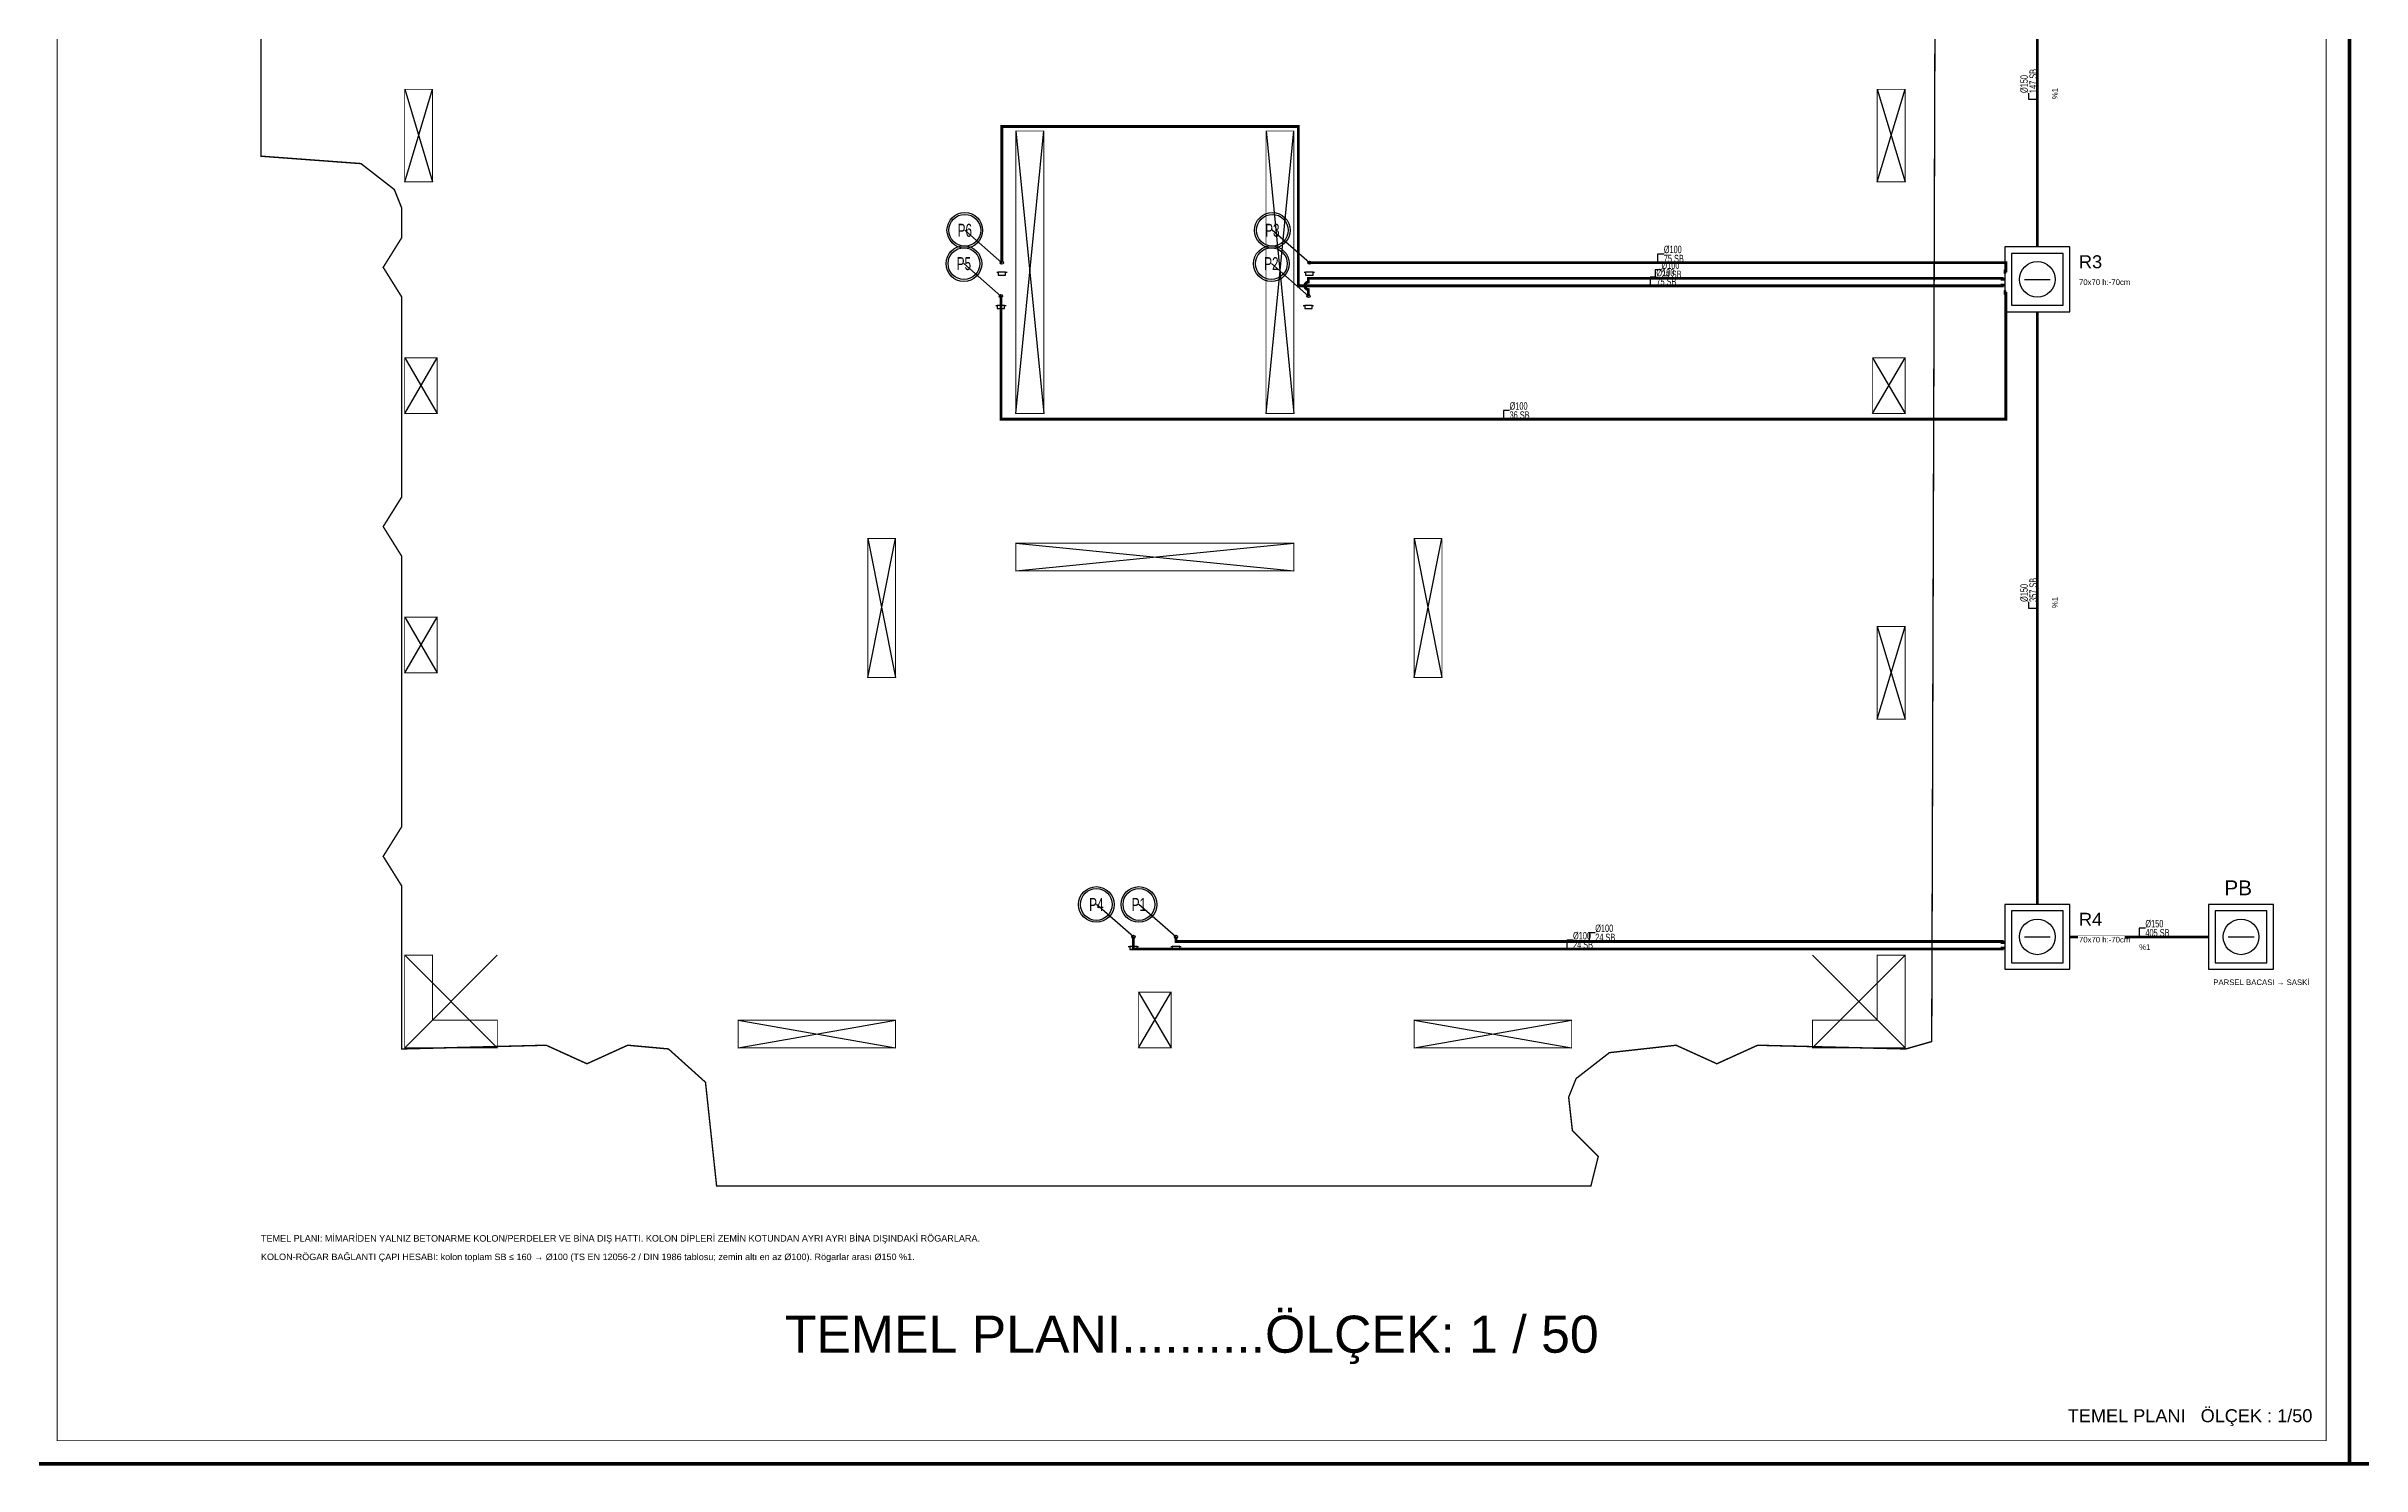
# Model space of a CAD drawing. Header units: centimetres. Extents: x -3962 to 30527, y -2 to 2802.
# Drawn here: x 5013 to 7513, y -2 to 1531 of the extents above; entities that cross this region are included whole.
import ezdxf
from ezdxf.enums import TextEntityAlignment as Align

# ---------------------------------------------------------------- set-up
doc = ezdxf.new("R2010")
doc.units = ezdxf.units.CM
doc.linetypes.add('DASHED', pattern=[18, 12, -6])
doc.linetypes.add('PIS', pattern=[38, 30, -8])
for name, color, linetype in [('MTY-PISSU-CAP', 211, 'CONTINUOUS'), ('MTY-PISSU-KOLON', 211, 'DASHED'), ('MTY-YUK-BIRIMI', 7, 'CONTINUOUS'), ('ROTAS-BINA-HATTI', 8, 'DASHED'), ('ROTAS-KAT-ADI', 1, 'CONTINUOUS'), ('ROTAS-MIMARI-KOLON', 8, 'CONTINUOUS'), ('ROTAS-PAFTA', 7, 'CONTINUOUS'), ('ROTAS-PIS-SU-BORUSU', 6, 'PIS'), ('ROTAS-PISSU-CAP', 211, 'CONTINUOUS'), ('ROTAS-PISSU-KOLONNO', 211, 'CONTINUOUS'), ('ROTAS-ROGAR', 5, 'CONTINUOUS'), ('ROTAS-TEFRIS', 15, 'CONTINUOUS'), ('ROTAS-YAZI', 7, 'CONTINUOUS')]:
    doc.layers.add(name, color=color, linetype=linetype)
doc.styles.add('ANOTATIVO', font='arial.ttf')
doc.styles.add('MTY_CAP', font='wturkce.SHX', dxfattribs={"width": 0.65, "height": 20})
doc.styles.add('ROTAS', font='arial.ttf')

# ---------------------------------------------------------------- blocks, each defined once
blk = doc.blocks.new('MTY-PIS SU KOLON')
at = {"layer": 'MTY-PISSU-KOLON', "linetype": 'Continuous', "lineweight": -3}
blk.add_hatch(color=256, dxfattribs=at).paths.add_polyline_path([(-2.7, -0.1, 0.848135), (0, -0.1, -0.848135), (2.7, -0.1, 0.414214), (0, 2.6, 0.414214)])
blk.add_circle((0, 0), 3.5, dxfattribs=at)
blk = doc.blocks.new('MTY-KOLON NO PIS SU')
at = {"color": 6, "linetype": 'Continuous', "ltscale": 100}
blk.add_circle((0, 0), 27.5, dxfattribs=at)
at = {"color": 7, "linetype": 'Continuous', "ltscale": 100}
blk.add_circle((0, 0), 24.5, dxfattribs=at)
at = {"style": 'ANOTATIVO', "width": 0.65}
blk.add_attdef('K', text='', height=20, dxfattribs=at).set_placement((0, 0), align=Align.MIDDLE_CENTER)
blk = doc.blocks.new('MTY-PIS SU CAP SB')
at = {"layer": 'MTY-PISSU-CAP'}
for p, q in [((0.83, 1.17), (0, 1.17)), ((0, 1.17), (0, 0))]:
    blk.add_line(p, q, dxfattribs=at)
at = {"layer": 'MTY-PISSU-CAP', "style": 'MTY_CAP', "width": 0.65}
blk.add_attdef('PSCP_001', (0.83, 1.29), '', height=1, dxfattribs=at)
at = {"layer": 'MTY-YUK-BIRIMI', "color": 211, "style": 'MTY_CAP', "width": 0.65}
blk.add_attdef('PS_001', (0.83, 0.07), '', height=1, dxfattribs=at)

msp = doc.modelspace()

# ---------------------------------------------------------------- linework, layer by layer
at = {"layer": 'ROTAS-BINA-HATTI', "const_width": 1.5}
msp.add_lwpolyline([(7053, 1716), (7049, 456), (7021, 448), (6861, 452), (6817, 432), (6773, 452), (6701, 444), (6665, 416), (6657, 396), (6661, 360), (6689, 332), (6681, 300), (5737, 300), (5725, 412), (5685, 448), (5641, 452), (5597, 432), (5553, 452), (5397, 448), (5397, 624), (5377, 656), (5397, 688), (5397, 980), (5377, 1012), (5397, 1044), (5397, 1260), (5377, 1292), (5397, 1324), (5397, 1356), (5389, 1376), (5353, 1404), (5245, 1412), (5245, 2128)], dxfattribs=at)
at = {"layer": 'ROTAS-MIMARI-KOLON'}
for p, q in [((5400.2, 1384.2), (5430.2, 1484.2)), ((5400.2, 1484.2), (5430.2, 1384.2)), ((6990.2, 1384.2), (7020.2, 1484.2)), ((6990.2, 1484.2), (7020.2, 1384.2)), ((6060.2, 1134.2), (6090.2, 1439.2)), ((6060.2, 1439.2), (6090.2, 1134.2)), ((6330.2, 1134.2), (6360.2, 1439.2)), ((6330.2, 1439.2), (6360.2, 1134.2)), ((5400.2, 1134.2), (5435.2, 1194.2)), ((5400.2, 1194.2), (5435.2, 1134.2)), ((6985.2, 1134.2), (7020.2, 1194.2)), ((6985.2, 1194.2), (7020.2, 1134.2)), ((5900.2, 849.2), (5930.2, 999.2)), ((5900.2, 999.2), (5930.2, 849.2)), ((6060.2, 964.2), (6360.2, 994.2)), ((6060.2, 994.2), (6360.2, 964.2)), ((6490.2, 849.2), (6520.2, 999.2)), ((6490.2, 999.2), (6520.2, 849.2)), ((5400.2, 854.2), (5435.2, 914.2)), ((5400.2, 914.2), (5435.2, 854.2)), ((6990.2, 804.2), (7020.2, 904.2)), ((6990.2, 904.2), (7020.2, 804.2)), ((5400.2, 449.2), (5500.2, 549.2)), ((5400.2, 549.2), (5500.2, 449.2)), ((6920.2, 449.2), (7020.2, 549.2)), ((6920.2, 549.2), (7020.2, 449.2)), ((6192.7, 449.2), (6227.7, 509.2)), ((6192.7, 509.2), (6227.7, 449.2)), ((5760.2, 449.2), (5930.2, 479.2)), ((5760.2, 479.2), (5930.2, 449.2)), ((6490.2, 449.2), (6660.2, 479.2)), ((6490.2, 479.2), (6660.2, 449.2))]:
    msp.add_line(p, q, dxfattribs=at)
at = {"layer": 'ROTAS-MIMARI-KOLON', "const_width": 1}
for points in [[(5430.2, 1484.2), (5430.2, 1384.2), (5400.2, 1384.2), (5400.2, 1484.2), (5430.2, 1484.2)], [(7020.2, 1484.2), (7020.2, 1384.2), (6990.2, 1384.2), (6990.2, 1484.2), (7020.2, 1484.2)], [(6090.2, 1439.2), (6090.2, 1134.2), (6060.2, 1134.2), (6060.2, 1439.2), (6090.2, 1439.2)], [(6360.2, 1439.2), (6360.2, 1134.2), (6330.2, 1134.2), (6330.2, 1439.2), (6360.2, 1439.2)], [(5435.2, 1194.2), (5435.2, 1134.2), (5400.2, 1134.2), (5400.2, 1194.2), (5435.2, 1194.2)], [(7020.2, 1194.2), (7020.2, 1134.2), (6985.2, 1134.2), (6985.2, 1194.2), (7020.2, 1194.2)], [(5930.2, 999.2), (5930.2, 849.2), (5900.2, 849.2), (5900.2, 999.2), (5930.2, 999.2)], [(6360.2, 964.2), (6060.2, 964.2), (6060.2, 994.2), (6360.2, 994.2), (6360.2, 964.2)], [(6520.2, 999.2), (6520.2, 849.2), (6490.2, 849.2), (6490.2, 999.2), (6520.2, 999.2)], [(5435.2, 914.2), (5435.2, 854.2), (5400.2, 854.2), (5400.2, 914.2), (5435.2, 914.2)], [(7020.2, 904.2), (7020.2, 804.2), (6990.2, 804.2), (6990.2, 904.2), (7020.2, 904.2)], [(5430.2, 549.2), (5430.2, 479.2), (5500.2, 479.2), (5500.2, 449.2), (5400.2, 449.2), (5400.2, 549.2), (5430.2, 549.2)], [(7020.2, 549.2), (7020.2, 449.2), (6920.2, 449.2), (6920.2, 479.2), (6990.2, 479.2), (6990.2, 549.2), (7020.2, 549.2)], [(6227.7, 509.2), (6227.7, 449.2), (6192.7, 449.2), (6192.7, 509.2), (6227.7, 509.2)], [(5930.2, 479.2), (5930.2, 449.2), (5760.2, 449.2), (5760.2, 479.2), (5930.2, 479.2)], [(6660.2, 479.2), (6660.2, 449.2), (6490.2, 449.2), (6490.2, 479.2), (6660.2, 479.2)]]:
    msp.add_lwpolyline(points, close=True, dxfattribs=at)
at = {"layer": 'ROTAS-PAFTA'}
for points, const_width in [([(5000, 0), (7500, 0), (7500, 2800), (5000, 2800)], 4), ([(7500, 0), (10000, 0), (10000, 2800), (7500, 2800)], 4), ([(5025, 25), (7475, 25), (7475, 2775), (5025, 2775)], 1)]:
    msp.add_lwpolyline(points, close=True, dxfattribs=dict(at, const_width=const_width))
at = {"layer": 'ROTAS-PIS-SU-BORUSU'}
for p, q in [((6039.4, 1286.6), (6040.9, 1286.6)), ((6049.1, 1286.6), (6050.6, 1286.6)), ((6371.4, 1286.6), (6372.9, 1286.6)), ((6381.1, 1286.6), (6382.6, 1286.6)), ((6038.4, 1250.6), (6039.9, 1250.6)), ((6048.1, 1250.6), (6049.6, 1250.6)), ((6370.4, 1250.6), (6371.9, 1250.6)), ((6380.1, 1250.6), (6381.6, 1250.6)), ((6181.4, 558.6), (6182.9, 558.6)), ((6191.1, 558.6), (6192.6, 558.6)), ((6227.4, 558.6), (6228.9, 558.6)), ((6237.1, 558.6), (6238.6, 558.6))]:
    msp.add_line(p, q, dxfattribs=at)
at = {"layer": 'ROTAS-PIS-SU-BORUSU', "const_width": 3}
for points in [[(7163, 1633), (7163, 1314)], [(6045, 1297), (6045, 1444), (6365, 1444), (6365, 1272), (7125, 1272), (7125, 1273), (7128, 1273)], [(6376, 1261), (6376, 1268), (6375, 1268.1), (6374, 1268.5), (6373.2, 1269.2), (6372.5, 1270), (6372.1, 1271), (6372, 1272), (6372.1, 1273), (6372.5, 1274), (6373.2, 1274.8), (6374, 1275.5), (6375, 1275.9), (6376, 1276), (6376, 1280), (7125, 1280), (7125, 1279), (7128, 1279)], [(6377, 1297), (7129, 1297), (7129, 1288), (7128, 1288), (7128, 1285)], [(6044, 1261), (6044, 1128), (7129, 1128), (7129, 1264), (7128, 1264), (7128, 1267)], [(7163, 1244), (7163, 604)], [(6187, 569), (6187, 556), (6185, 556), (7125, 556), (7125, 557), (7128, 557)], [(6233, 569), (6233, 564), (7125, 564), (7125, 563), (7128, 563)], [(7198, 569), (7348, 569)]]:
    msp.add_lwpolyline(points, dxfattribs=at)
at = {"layer": 'ROTAS-PIS-SU-BORUSU'}
for points in [[(6041, 1283.4), (6049, 1283.4), (6049, 1286.6), (6041, 1286.6)], [(6373, 1283.4), (6381, 1283.4), (6381, 1286.6), (6373, 1286.6)], [(6040, 1247.4), (6048, 1247.4), (6048, 1250.6), (6040, 1250.6)], [(6372, 1247.4), (6380, 1247.4), (6380, 1250.6), (6372, 1250.6)], [(6183, 555.4), (6191, 555.4), (6191, 558.6), (6183, 558.6)], [(6229, 555.4), (6237, 555.4), (6237, 558.6), (6229, 558.6)]]:
    msp.add_lwpolyline(points, close=True, dxfattribs=at)
at = {"layer": 'ROTAS-PISSU-KOLONNO'}
for p, q in [((6045, 1297), (6005, 1332)), ((6377, 1297), (6337, 1332)), ((6044, 1261), (6004, 1296)), ((6376, 1261), (6336, 1296)), ((6187, 569), (6147, 604)), ((6233, 569), (6193, 604))]:
    msp.add_line(p, q, dxfattribs=at)
at = {"layer": 'ROTAS-ROGAR'}
for p, q in [((7149, 1279), (7177, 1279)), ((7149, 569), (7177, 569)), ((7369, 569), (7397, 569))]:
    msp.add_line(p, q, dxfattribs=at)
for points in [[(7128, 1244), (7198, 1244), (7198, 1314), (7128, 1314)], [(7135, 1251), (7191, 1251), (7191, 1307), (7135, 1307)], [(7128, 534), (7198, 534), (7198, 604), (7128, 604)], [(7348, 534), (7418, 534), (7418, 604), (7348, 604)], [(7135, 541), (7191, 541), (7191, 597), (7135, 597)], [(7355, 541), (7411, 541), (7411, 597), (7355, 597)]]:
    msp.add_lwpolyline(points, close=True, dxfattribs=at)
for centre in [(7163, 1279), (7163, 569), (7383, 569)]:
    msp.add_circle(centre, 19.2, dxfattribs=at)

# ---------------------------------------------------------------- block references
at = {"layer": 'ROTAS-PISSU-KOLONNO'}
ref = msp.add_blockref('MTY-KOLON NO PIS SU', (6005, 1332), dxfattribs=dict(at, xscale=0.7, yscale=0.7))
ref.add_attrib('K', 'P6', dxfattribs={"height": 14, "style": 'ANOTATIVO', "width": 0.65}).set_placement((6005, 1332), align=Align.MIDDLE_CENTER)
ref = msp.add_blockref('MTY-KOLON NO PIS SU', (6337, 1332), dxfattribs=dict(at, xscale=0.7, yscale=0.7))
ref.add_attrib('K', 'P3', dxfattribs={"height": 14, "style": 'ANOTATIVO', "width": 0.65}).set_placement((6337, 1332), align=Align.MIDDLE_CENTER)
ref = msp.add_blockref('MTY-KOLON NO PIS SU', (6004, 1296), dxfattribs=dict(at, xscale=0.7, yscale=0.7))
ref.add_attrib('K', 'P5', dxfattribs={"height": 14, "style": 'ANOTATIVO', "width": 0.65}).set_placement((6004, 1296), align=Align.MIDDLE_CENTER)
ref = msp.add_blockref('MTY-KOLON NO PIS SU', (6336, 1296), dxfattribs=dict(at, xscale=0.7, yscale=0.7))
ref.add_attrib('K', 'P2', dxfattribs={"height": 14, "style": 'ANOTATIVO', "width": 0.65}).set_placement((6336, 1296), align=Align.MIDDLE_CENTER)
ref = msp.add_blockref('MTY-KOLON NO PIS SU', (6147, 604), dxfattribs=dict(at, xscale=0.7, yscale=0.7))
ref.add_attrib('K', 'P4', dxfattribs={"height": 14, "style": 'ANOTATIVO', "width": 0.65}).set_placement((6147, 604), align=Align.MIDDLE_CENTER)
ref = msp.add_blockref('MTY-KOLON NO PIS SU', (6193, 604), dxfattribs=dict(at, xscale=0.7, yscale=0.7))
ref.add_attrib('K', 'P1', dxfattribs={"height": 14, "style": 'ANOTATIVO', "width": 0.65}).set_placement((6193, 604), align=Align.MIDDLE_CENTER)
at = {"layer": 'ROTAS-TEFRIS'}
ref = msp.add_blockref('MTY-PIS SU CAP SB', (7163, 1473.5), dxfattribs=dict(at, xscale=8, yscale=8, rotation=90))
ref.add_attrib('PSCP_001', 'Ø150', (7152.7, 1480.2), dxfattribs={"height": 8, "rotation": 90, "style": 'MTY_CAP', "width": 0.65})
ref.add_attrib('PS_001', '147 SB', (7162.5, 1480.2), dxfattribs={"color": 211, "height": 8, "rotation": 90, "style": 'MTY_CAP', "width": 0.65})
ref = msp.add_blockref('MTY-PIS SU CAP SB', (6753, 1297), dxfattribs=dict(at, xscale=8, yscale=8))
ref.add_attrib('PSCP_001', 'Ø100', (6759.7, 1307.3), dxfattribs={"height": 8, "style": 'MTY_CAP', "width": 0.65})
ref.add_attrib('PS_001', '75 SB', (6759.7, 1297.5), dxfattribs={"color": 211, "height": 8, "style": 'MTY_CAP', "width": 0.65})
at = {"layer": 'ROTAS-TEFRIS', "xscale": 0.5, "yscale": 0.5}
for p in [(6045, 1297), (6377, 1297), (6044, 1261), (6376, 1261), (6187, 569), (6233, 569)]:
    msp.add_blockref('MTY-PIS SU KOLON', p, dxfattribs=at)
at = {"layer": 'ROTAS-TEFRIS'}
ref = msp.add_blockref('MTY-PIS SU CAP SB', (6745, 1272), dxfattribs=dict(at, xscale=8, yscale=8))
ref.add_attrib('PSCP_001', 'Ø100', (6751.7, 1282.3), dxfattribs={"height": 8, "style": 'MTY_CAP', "width": 0.65})
ref.add_attrib('PS_001', '75 SB', (6751.7, 1272.5), dxfattribs={"color": 211, "height": 8, "style": 'MTY_CAP', "width": 0.65})
ref = msp.add_blockref('MTY-PIS SU CAP SB', (6750.5, 1280), dxfattribs=dict(at, xscale=8, yscale=8))
ref.add_attrib('PSCP_001', 'Ø100', (6757.2, 1290.3), dxfattribs={"height": 8, "style": 'MTY_CAP', "width": 0.65})
ref.add_attrib('PS_001', '24 SB', (6757.2, 1280.5), dxfattribs={"color": 211, "height": 8, "style": 'MTY_CAP', "width": 0.65})
ref = msp.add_blockref('MTY-PIS SU CAP SB', (6586.5, 1128), dxfattribs=dict(at, xscale=8, yscale=8))
ref.add_attrib('PSCP_001', 'Ø100', (6593.2, 1138.3), dxfattribs={"height": 8, "style": 'MTY_CAP', "width": 0.65})
ref.add_attrib('PS_001', '36 SB', (6593.2, 1128.5), dxfattribs={"color": 211, "height": 8, "style": 'MTY_CAP', "width": 0.65})
ref = msp.add_blockref('MTY-PIS SU CAP SB', (7163, 924), dxfattribs=dict(at, xscale=8, yscale=8, rotation=90))
ref.add_attrib('PSCP_001', 'Ø150', (7152.7, 930.7), dxfattribs={"height": 8, "rotation": 90, "style": 'MTY_CAP', "width": 0.65})
ref.add_attrib('PS_001', '357 SB', (7162.5, 930.7), dxfattribs={"color": 211, "height": 8, "rotation": 90, "style": 'MTY_CAP', "width": 0.65})
ref = msp.add_blockref('MTY-PIS SU CAP SB', (6679, 564), dxfattribs=dict(at, xscale=8, yscale=8))
ref.add_attrib('PSCP_001', 'Ø100', (6685.7, 574.3), dxfattribs={"height": 8, "style": 'MTY_CAP', "width": 0.65})
ref.add_attrib('PS_001', '24 SB', (6685.7, 564.5), dxfattribs={"color": 211, "height": 8, "style": 'MTY_CAP', "width": 0.65})
ref = msp.add_blockref('MTY-PIS SU CAP SB', (7273, 569), dxfattribs=dict(at, xscale=8, yscale=8))
ref.add_attrib('PSCP_001', 'Ø150', (7279.7, 579.3), dxfattribs={"height": 8, "style": 'MTY_CAP', "width": 0.65})
ref.add_attrib('PS_001', '405 SB', (7279.7, 569.5), dxfattribs={"color": 211, "height": 8, "style": 'MTY_CAP', "width": 0.65})
ref = msp.add_blockref('MTY-PIS SU CAP SB', (6655, 556), dxfattribs=dict(at, xscale=8, yscale=8))
ref.add_attrib('PSCP_001', 'Ø100', (6661.7, 566.3), dxfattribs={"height": 8, "style": 'MTY_CAP', "width": 0.65})
ref.add_attrib('PS_001', '24 SB', (6661.7, 556.5), dxfattribs={"color": 211, "height": 8, "style": 'MTY_CAP', "width": 0.65})

# ---------------------------------------------------------------- texts
at = {"layer": 'ROTAS-KAT-ADI', "style": 'ROTAS'}
msp.add_text('TEMEL PLANI..........ÖLÇEK: 1 / 50', height=40, dxfattribs=at).set_placement((6250, 120), align=Align.CENTER)
at = {"layer": 'ROTAS-PAFTA', "style": 'ROTAS'}
msp.add_text('TEMEL PLANI   ÖLÇEK : 1/50', height=14, dxfattribs=at).set_placement((7460, 45), align=Align.RIGHT)
at = {"layer": 'ROTAS-PISSU-CAP', "style": 'ROTAS'}
for p in [(7185, 1473.5), (7185, 924)]:
    msp.add_text('%1', height=6, rotation=90, dxfattribs=at).set_placement(p)
msp.add_text('%1', height=6, dxfattribs=at).set_placement((7273, 555))
at = {"layer": 'ROTAS-ROGAR', "style": 'ROTAS'}
for s, height, p in [('R3', 14, (7208, 1291)), ('70x70 h:-70cm', 6, (7208, 1273)), ('PB', 16, (7365, 614)), ('PARSEL BACASI → SASKİ', 6, (7353, 517))]:
    msp.add_text(s, height=height, dxfattribs=at).set_placement(p)
at = {"layer": 'ROTAS-YAZI', "style": 'ROTAS'}
for s, p in [('TEMEL PLANI: MİMARİDEN YALNIZ BETONARME KOLON/PERDELER VE BİNA DIŞ HATTI. KOLON DİPLERİ ZEMİN KOTUNDAN AYRI AYRI BİNA DIŞINDAKİ RÖGARLARA.', (5245, 240)), ('KOLON-RÖGAR BAĞLANTI ÇAPI HESABI: kolon toplam SB ≤ 160 → Ø100 (TS EN 12056-2 / DIN 1986 tablosu; zemin altı en az Ø100). Rögarlar arası Ø150 %1.', (5245, 220))]:
    msp.add_text(s, height=7, dxfattribs=at).set_placement(p)

# ---------------------------------------------------------------- next in the draw order: wipeouts: each hides what was drawn before it
msp.add_wipeout([(7257.4, 562), (7207, 562), (7207, 570), (7257.4, 570)])

# ---------------------------------------------------------------- next in the draw order: texts
at = {"layer": 'ROTAS-ROGAR', "style": 'ROTAS'}
for s, height, p in [('R4', 14, (7208, 581)), ('70x70 h:-70cm', 6, (7208, 563))]:
    msp.add_text(s, height=height, dxfattribs=at).set_placement(p)

doc.saveas('drawing.dxf')
